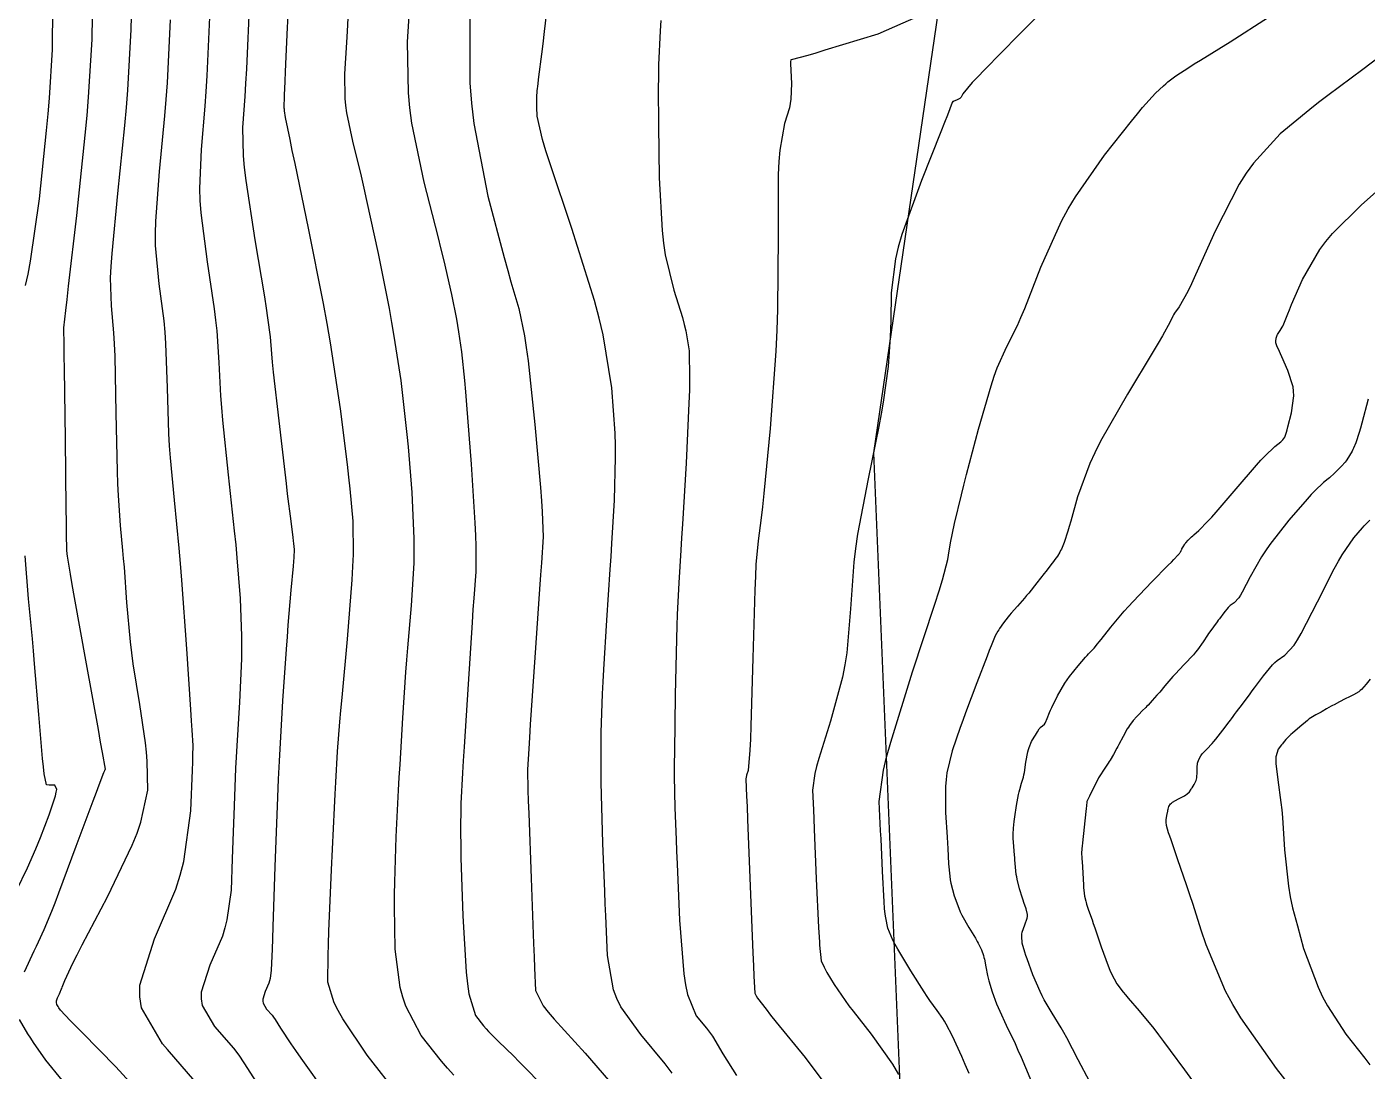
# Model space of a CAD drawing. Header units: metres. Extents: x 837475 to 838479, y 1189012 to 1191015.
# Drawn here: x 838136.8 to 838256.2, y 1190233.8 to 1190326.8 of the extents above; entities that cross this region are included whole.
import ezdxf

# ---------------------------------------------------------------- set-up
doc = ezdxf.new("R2010")
doc.units = ezdxf.units.M
doc.header["$LTSCALE"] = 0.3
for name, color, linetype in [('CORREDORVIA', 70, 'Continuous'), ('COTAS 10', 1, 'Continuous'), ('COTAS INT', 252, 'Continuous')]:
    doc.layers.add(name, color=color, linetype=linetype)

msp = doc.modelspace()

# ---------------------------------------------------------------- linework, layer by layer
at = {"layer": 'CORREDORVIA'}
msp.add_lwpolyline([(837910.67578, 1191000.96488), (838157.033, 1190996.193), (838237.174, 1190821.339), (838237.001, 1190602.875), (838240.0305, 1190437.1985), (838223.5365, 1190366.2715), (838212.196, 1190288.9195), (838227.642, 1189916.876), (838080.482, 1189451.8445), (837860.4834, 1189307.12351), (837593.19071, 1189234.39948), (837744.4868, 1189686.6093), (837750.277, 1189933.973), (837710.4905, 1190057.959), (837731.595, 1190134.414), (837885.383, 1190229.429), (837983.18356, 1190344.11971), (837817.55386, 1190502.18733), (837798.03286, 1190660.16958), (837963.57418, 1190795.98182)], close=True, dxfattribs=at)
at = {"layer": 'COTAS 10'}
for points in [[(838170.934, 1190329.668), (838170.678, 1190325.509), (838170.741, 1190320.969), (838170.875, 1190319.632), (838171.06, 1190318.26), (838172.15, 1190313.018), (838173.39, 1190308.158), (838173.67, 1190307.027), (838173.922, 1190305.99), (838174.604, 1190303.018), (838175.049, 1190300.795), (838175.152, 1190300.229), (838175.247, 1190299.684), (838175.518, 1190297.896), (838175.778, 1190295.36), (838175.866, 1190294.344), (838175.961, 1190293.192), (838176.361, 1190287.896), (838176.695, 1190282.663), (838176.747, 1190281.55), (838176.783, 1190280.584), (838176.771, 1190278.306), (838176.59, 1190275.965), (838176.52, 1190274.959), (838176.442, 1190273.797), (838176.087, 1190268.306), (838175.739, 1190262.717), (838175.665, 1190261.494), (838175.601, 1190260.411), (838175.451, 1190257.67), (838175.422, 1190255.026), (838175.434, 1190254.004), (838175.456, 1190252.857), (838175.609, 1190247.67), (838175.911, 1190242.656), (838176.027, 1190241.618), (838176.157, 1190240.733), (838176.743, 1190238.804), (838177.472, 1190237.882), (838177.691, 1190237.631), (838177.918, 1190237.383), (838178.804, 1190236.504), (838180.136, 1190235.207), (838180.645, 1190234.695), (838181.214, 1190234.117), (838183.776, 1190231.476)], [(838228.128, 1190329.109), (838225.104, 1190326.088), (838222.07, 1190323.013), (838221.48, 1190322.397), (838220.998, 1190321.883), (838220.163, 1190320.877), (838220, 1190320.585), (838219.942, 1190320.52), (838219.878, 1190320.464), (838219.603, 1190320.32), (838219.354, 1190320.227), (838219.307, 1190320.203), (838219.269, 1190320.179), (838219.212, 1190320.098), (838218.793, 1190318.986), (838218.527, 1190318.311), (838218.196, 1190317.478), (838216.461, 1190313.147), (838214.734, 1190308.349), (838214.408, 1190307.221), (838214.148, 1190306.18), (838213.761, 1190303.147), (838213.745, 1190300.641), (838213.721, 1190299.933), (838213.687, 1190299.218), (838213.492, 1190296.584), (838213.065, 1190293.423), (838212.885, 1190292.376), (838212.679, 1190291.255), (838211.713, 1190286.584), (838210.778, 1190281.672), (838210.592, 1190280.399), (838210.437, 1190279.163), (838210.14, 1190275.011), (838209.81, 1190271.1), (838209.634, 1190270.016), (838209.423, 1190268.932), (838208.354, 1190265.011), (838207.315, 1190261.681), (838207.122, 1190260.969), (838206.969, 1190260.347), (838206.76, 1190258.863), (838206.848, 1190257.113), (838206.883, 1190256.325), (838206.922, 1190255.404), (838207.103, 1190250.983), (838207.299, 1190246.651), (838207.348, 1190245.787), (838207.376, 1190245.345), (838207.394, 1190245.069), (838207.543, 1190243.685), (838207.802, 1190243.096), (838207.917, 1190242.878), (838208.052, 1190242.636), (838208.696, 1190241.565), (838209.669, 1190240.143), (838210.01, 1190239.679), (838210.383, 1190239.186), (838211.991, 1190237.152), (838213.884, 1190234.466), (838214.437, 1190233.562)], [(838151.748, 1190232.968), (838149.31, 1190235.771), (838148.869, 1190236.276), (838147.005, 1190239.485), (838146.85, 1190240.477), (838146.851, 1190241.513), (838148.161, 1190245.631), (838150.072, 1190250.06), (838150.454, 1190251.293), (838150.771, 1190252.529), (838151.383, 1190257.018), (838151.537, 1190260.655), (838151.566, 1190261.354), (838151.588, 1190261.918), (838151.618, 1190262.845), (838151.523, 1190264.198), (838151.467, 1190265.032), (838151.397, 1190266.066), (838151.037, 1190271.457), (838150.596, 1190277.557), (838150.475, 1190279.038), (838150.355, 1190280.428), (838149.928, 1190284.694), (838149.577, 1190288.464), (838149.506, 1190289.541), (838149.446, 1190290.632), (838149.321, 1190294.694), (838149.175, 1190298.642), (838149.102, 1190299.662), (838149.015, 1190300.65), (838148.582, 1190303.955), (838148.265, 1190307.373), (838148.252, 1190308.432), (838148.271, 1190309.541), (838148.608, 1190313.955), (838149.092, 1190318.908), (838149.204, 1190320.357), (838149.307, 1190321.839), (838149.597, 1190327.472)], [(838251.516, 1190229.718), (838248.103, 1190234.087), (838244.914, 1190238.592), (838244.196, 1190239.795), (838243.55, 1190240.978), (838241.815, 1190245.093), (838241.392, 1190246.409), (838240.656, 1190248.694), (838240.373, 1190249.555), (838240.106, 1190250.356), (838239.282, 1190252.758), (838238.694, 1190254.436), (838238.577, 1190254.782), (838238.481, 1190255.077), (838238.296, 1190255.711), (838238.269, 1190256.032), (838238.271, 1190256.129), (838238.277, 1190256.229), (838238.333, 1190256.618), (838238.407, 1190256.991), (838238.425, 1190257.081), (838238.44, 1190257.164), (838238.485, 1190257.417), (838238.639, 1190257.65), (838238.724, 1190257.722), (838238.827, 1190257.796), (838239.35, 1190258.09), (838239.891, 1190258.379), (838240.006, 1190258.451), (838240.105, 1190258.518), (838240.335, 1190258.732), (838240.481, 1190258.944), (838240.526, 1190259.011), (838240.574, 1190259.082), (838240.767, 1190259.368), (838240.932, 1190259.729), (838240.962, 1190259.847), (838240.986, 1190259.974), (838241.017, 1190260.498), (838241.031, 1190261.019), (838241.045, 1190261.143), (838241.062, 1190261.26), (838241.159, 1190261.61), (838241.344, 1190261.927), (838241.417, 1190262.023), (838241.5, 1190262.123), (838241.875, 1190262.513), (838242.362, 1190263.026), (838242.514, 1190263.203), (838242.674, 1190263.396), (838243.315, 1190264.22), (838243.874, 1190264.968), (838243.982, 1190265.113), (838244.07, 1190265.231), (838244.218, 1190265.433), (838244.356, 1190265.619), (838244.438, 1190265.726), (838244.538, 1190265.858), (838245.054, 1190266.537), (838245.731, 1190267.433), (838245.931, 1190267.702), (838246.137, 1190267.979), (838246.931, 1190269.055), (838247.726, 1190270.026), (838247.934, 1190270.237), (838248.136, 1190270.422), (838248.82, 1190270.885), (838249.663, 1190271.794), (838249.965, 1190272.262), (838250.297, 1190272.824), (838251.744, 1190275.633), (838253.239, 1190278.59), (838253.6, 1190279.245), (838253.939, 1190279.829), (838254.975, 1190281.347), (838255.734, 1190282.229), (838255.899, 1190282.413), (838256.043, 1190282.569), (838256.4, 1190282.914)]]:
    msp.add_lwpolyline(points, dxfattribs=at)
at = {"layer": 'COTAS INT'}
for points in [[(838148.122, 1190230.493), (838144.725, 1190234.225), (838141.716, 1190237.278), (838141.128, 1190237.879), (838140.646, 1190238.375), (838139.788, 1190239.289), (838139.637, 1190239.502), (838139.601, 1190239.557), (838139.567, 1190239.61), (838139.464, 1190239.788), (838139.42, 1190239.978), (838139.424, 1190240.039), (838139.433, 1190240.104), (838139.524, 1190240.369), (838139.643, 1190240.624), (838139.67, 1190240.682), (838139.695, 1190240.736), (838139.766, 1190240.886), (838139.86, 1190241.114), (838139.9, 1190241.217), (838139.946, 1190241.336), (838140.161, 1190241.911), (838140.898, 1190243.472), (838141.273, 1190244.213), (838141.723, 1190245.089), (838143.964, 1190249.37), (838146.174, 1190253.965), (838146.604, 1190255.04), (838146.956, 1190256.028), (838147.568, 1190258.882), (838147.518, 1190261.443), (838147.451, 1190262.247), (838147.361, 1190263.093), (838146.847, 1190266.489), (838146.268, 1190270.113), (838146.138, 1190271.102), (838146.02, 1190272.085), (838145.705, 1190275.584), (838145.477, 1190278.737), (838145.415, 1190279.503), (838145.353, 1190280.221), (838145.132, 1190282.426), (838144.941, 1190285.116), (838144.898, 1190286.139), (838144.86, 1190287.284), (838144.757, 1190292.426), (838144.645, 1190297.502), (838144.601, 1190298.605), (838144.551, 1190299.576), (838144.323, 1190301.992), (838144.251, 1190304.475), (838144.3, 1190305.488), (838144.378, 1190306.643), (838144.909, 1190311.992), (838145.531, 1190318.046), (838145.667, 1190319.645), (838145.787, 1190321.21), (838146.091, 1190326.587), (838146.197, 1190331.259)], [(838194.263, 1190233.662), (838193.651, 1190234.508), (838191.462, 1190237.118), (838189.687, 1190239.571), (838189.336, 1190240.319), (838189.046, 1190241.098), (838188.504, 1190244.16), (838188.355, 1190247.676), (838188.312, 1190248.74), (838188.268, 1190249.844), (838188.101, 1190254.16), (838187.975, 1190258.454), (838187.955, 1190259.543), (838187.943, 1190260.59), (838187.955, 1190264.013), (838188.064, 1190267.459), (838188.112, 1190268.52), (838188.169, 1190269.627), (838188.442, 1190274.013), (838188.746, 1190278.505), (838188.823, 1190279.68), (838188.896, 1190280.824), (838189.134, 1190284.705), (838189.23, 1190288.48), (838189.215, 1190289.557), (838189.181, 1190290.649), (838188.906, 1190294.705), (838188.117, 1190299.4), (838187.759, 1190300.895), (838187.341, 1190302.473), (838185.327, 1190308.874), (838183.388, 1190314.635), (838183.016, 1190315.81), (838182.716, 1190316.804), (838182.231, 1190318.874), (838182.219, 1190319.673), (838182.218, 1190319.866), (838182.217, 1190320.045), (838182.219, 1190320.589), (838182.25, 1190321.147), (838182.268, 1190321.336), (838182.289, 1190321.539), (838182.396, 1190322.397), (838182.649, 1190324.402), (838182.763, 1190325.328), (838182.895, 1190326.415), (838183.528, 1190331.681)], [(838142.654, 1190329.952), (838142.584, 1190325.702), (838142.267, 1190320.582), (838142.129, 1190318.933), (838141.969, 1190317.183), (838141.21, 1190310.029), (838140.486, 1190303.745), (838140.348, 1190302.544), (838140.237, 1190301.577), (838140.064, 1190300.029), (838140.086, 1190298.502), (838140.099, 1190297.547), (838140.114, 1190296.361), (838140.193, 1190290.159), (838140.274, 1190283.936), (838140.291, 1190282.738), (838140.305, 1190281.768), (838140.336, 1190280.159), (838140.35, 1190280.014), (838140.354, 1190279.967), (838140.358, 1190279.917), (838140.373, 1190279.711), (838140.643, 1190278.105), (838140.808, 1190277.172), (838141.012, 1190276.028), (838142.075, 1190270.133), (838143.134, 1190264.267), (838143.336, 1190263.141), (838143.498, 1190262.231), (838143.754, 1190260.745), (838143.733, 1190260.648), (838143.721, 1190260.615), (838143.706, 1190260.579), (838143.632, 1190260.423), (838143.197, 1190259.31), (838142.956, 1190258.669), (838142.663, 1190257.885), (838141.166, 1190253.852), (838139.608, 1190249.689), (838139.276, 1190248.821), (838138.987, 1190248.078), (838138.304, 1190246.425), (838137.79, 1190245.335), (838137.608, 1190244.947), (838137.41, 1190244.521), (838136.549, 1190242.672)], [(838156.611, 1190329.243), (838156.346, 1190323.097), (838156.279, 1190321.781), (838156.215, 1190320.633), (838156.005, 1190317.88), (838156.056, 1190315.337), (838156.156, 1190314.32), (838156.294, 1190313.168), (838157.1, 1190307.88), (838157.944, 1190302.799), (838158.106, 1190301.777), (838158.237, 1190300.923), (838158.448, 1190299.229), (838158.573, 1190297.716), (838158.648, 1190296.975), (838158.742, 1190296.095), (838159.229, 1190291.756), (838159.759, 1190287.193), (838159.88, 1190286.171), (838159.99, 1190285.255), (838160.292, 1190282.819), (838160.478, 1190281.366), (838160.515, 1190281.069), (838160.546, 1190280.818), (838160.604, 1190280.292), (838160.569, 1190279.597), (838160.542, 1190279.24), (838160.506, 1190278.811), (838160.312, 1190276.667), (838160.05, 1190273.567), (838159.97, 1190272.536), (838159.888, 1190271.43), (838159.569, 1190266.812), (838159.256, 1190261.441), (838159.179, 1190259.862), (838159.105, 1190258.242), (838158.872, 1190252.056), (838158.698, 1190246.721), (838158.662, 1190245.637), (838158.632, 1190244.725), (838158.564, 1190242.85), (838158.462, 1190242.093), (838158.409, 1190241.885), (838158.346, 1190241.679), (838158.027, 1190240.938), (838157.809, 1190240.252), (838157.808, 1190240.079), (838157.834, 1190239.914), (838158.145, 1190239.379), (838158.627, 1190238.825), (838158.76, 1190238.647), (838158.894, 1190238.459), (838159.379, 1190237.692), (838160.305, 1190236.28), (838160.717, 1190235.686), (838161.197, 1190235.003), (838163.49, 1190231.802)], [(838136.684, 1190303.797), (838136.908, 1190304.8), (838137.13, 1190305.965), (838137.911, 1190311.533), (838138.556, 1190317.604), (838138.692, 1190319.087), (838138.809, 1190320.485), (838139.077, 1190324.816), (838139.111, 1190328.645)], [(838153.104, 1190328.358), (838152.826, 1190322.468), (838152.742, 1190321.069), (838152.653, 1190319.77), (838152.306, 1190315.918), (838152.164, 1190312.439), (838152.204, 1190311.376), (838152.28, 1190310.271), (838152.841, 1190305.918), (838153.48, 1190301.725), (838153.604, 1190300.72), (838153.706, 1190299.783), (838153.885, 1190296.961), (838154.031, 1190293.98), (838154.114, 1190292.942), (838154.213, 1190291.812), (838154.724, 1190286.961), (838155.27, 1190281.953), (838155.392, 1190280.722), (838155.502, 1190279.56), (838155.796, 1190275.928), (838155.915, 1190272.573), (838155.914, 1190271.585), (838155.899, 1190270.572), (838155.726, 1190266.702), (838155.491, 1190262.83), (838155.438, 1190261.816), (838155.389, 1190260.827), (838155.254, 1190257.464), (838155.148, 1190254.368), (838155.118, 1190253.548), (838155.088, 1190252.744), (838154.976, 1190249.973), (838154.617, 1190247.326), (838154.432, 1190246.599), (838154.209, 1190245.875), (838153.094, 1190243.285), (838152.33, 1190240.883), (838152.329, 1190240.278), (838152.42, 1190239.7), (838153.507, 1190237.828), (838155.193, 1190235.887), (838155.661, 1190235.265), (838156.13, 1190234.606), (838157.828, 1190231.921)], [(838169.98, 1190231.606), (838167.093, 1190235.261), (838164.924, 1190238.517), (838164.506, 1190239.258), (838164.167, 1190239.929), (838163.602, 1190241.77), (838163.623, 1190244.147), (838163.654, 1190245.155), (838163.695, 1190246.315), (838163.933, 1190251.77), (838164.203, 1190257.307), (838164.264, 1190258.52), (838164.32, 1190259.593), (838164.472, 1190262.309), (838164.674, 1190264.942), (838164.761, 1190265.963), (838164.862, 1190267.111), (838165.339, 1190272.309), (838165.762, 1190277.586), (838165.829, 1190278.784), (838165.874, 1190279.867), (838165.856, 1190282.826), (838165.585, 1190285.706), (838165.47, 1190286.74), (838165.338, 1190287.875), (838164.717, 1190292.826), (838163.838, 1190298.712), (838163.543, 1190300.436), (838163.226, 1190302.202), (838161.891, 1190308.919), (838160.676, 1190314.678), (838160.434, 1190315.839), (838160.232, 1190316.812), (838159.843, 1190318.762), (838159.747, 1190319.368), (838159.73, 1190319.494), (838159.717, 1190319.602), (838159.704, 1190319.843), (838159.737, 1190320.487), (838159.752, 1190320.85), (838159.771, 1190321.292), (838159.861, 1190323.556), (838160.009, 1190326.783), (838160.063, 1190327.833)], [(838176.239, 1190328.379), (838176.24, 1190321.838), (838176.385, 1190320.035), (838176.592, 1190318.235), (838177.86, 1190311.762), (838179.301, 1190306.303), (838179.618, 1190305.142), (838179.898, 1190304.134), (838180.61, 1190301.762), (838181.12, 1190299.337), (838181.272, 1190298.297), (838181.429, 1190297.096), (838182.037, 1190291.426), (838182.538, 1190285.808), (838182.628, 1190284.639), (838182.696, 1190283.639), (838182.769, 1190281.426), (838182.617, 1190279.101), (838182.545, 1190278.031), (838182.459, 1190276.775), (838182.039, 1190270.697), (838181.63, 1190264.73), (838181.551, 1190263.545), (838181.487, 1190262.562), (838181.381, 1190260.697), (838181.424, 1190258.881), (838181.455, 1190257.929), (838181.495, 1190256.783), (838181.704, 1190251.02), (838181.923, 1190245.208), (838181.968, 1190244.031), (838182.006, 1190243.04), (838182.086, 1190241.02), (838182.786, 1190239.68), (838183.215, 1190239.117), (838183.746, 1190238.471), (838186.513, 1190235.447), (838189.737, 1190231.744)], [(838217.523, 1190328.359), (838212.578, 1190326.19), (838207.876, 1190324.745), (838206.968, 1190324.471), (838206.229, 1190324.252), (838204.981, 1190323.917), (838204.871, 1190323.906), (838204.849, 1190323.891), (838204.831, 1190323.871), (838204.801, 1190323.756), (838204.811, 1190323.364), (838204.82, 1190323.169), (838204.83, 1190322.936), (838204.888, 1190321.784), (838204.838, 1190320.388), (838204.78, 1190320.002), (838204.703, 1190319.616), (838204.268, 1190318.223), (838203.84, 1190315.843), (838203.768, 1190314.835), (838203.716, 1190313.675), (838203.697, 1190308.223), (838203.658, 1190301.676), (838203.593, 1190299.824), (838203.505, 1190297.957), (838202.995, 1190291.074), (838202.425, 1190285.288), (838202.301, 1190284.112), (838202.191, 1190283.12), (838201.911, 1190281.074), (838201.728, 1190278.959), (838201.678, 1190277.922), (838201.628, 1190276.691), (838201.452, 1190270.615), (838201.281, 1190264.61), (838201.235, 1190263.423), (838201.189, 1190262.442), (838201.026, 1190260.615), (838200.898, 1190260.206), (838200.875, 1190260.119), (838200.856, 1190260.043), (838200.83, 1190259.86), (838200.893, 1190258.331), (838200.931, 1190257.405), (838200.977, 1190256.261), (838201.215, 1190250.318), (838201.457, 1190244.377), (838201.505, 1190243.235), (838201.546, 1190242.312), (838201.627, 1190240.795), (838201.683, 1190240.668), (838201.708, 1190240.621), (838201.737, 1190240.569), (838201.876, 1190240.338), (838202.624, 1190239.367), (838203.038, 1190238.849), (838203.541, 1190238.222), (838206.101, 1190235.058), (838209.009, 1190231.169)], [(838220.71, 1190233.641), (838220.369, 1190234.442), (838220.063, 1190235.151), (838219.246, 1190236.953), (838218.677, 1190238.038), (838218.528, 1190238.296), (838218.381, 1190238.535), (838217.88, 1190239.246), (838217.226, 1190240.149), (838216.983, 1190240.51), (838216.713, 1190240.918), (838215.516, 1190242.793), (838214.367, 1190244.704), (838214.127, 1190245.135), (838213.921, 1190245.524), (838213.46, 1190246.576), (838213.296, 1190247.514), (838213.242, 1190247.825), (838213.19, 1190248.339), (838213.141, 1190248.925), (838212.991, 1190251.649), (838212.867, 1190254.547), (838212.834, 1190255.244), (838212.802, 1190255.896), (838212.69, 1190257.866), (838213.083, 1190260.652), (838213.369, 1190261.818), (838213.732, 1190263.155), (838215.682, 1190269.407), (838217.656, 1190275.422), (838218.034, 1190276.61), (838218.338, 1190277.591), (838218.827, 1190279.407), (838218.925, 1190280.182), (838218.983, 1190280.507), (838219.054, 1190280.879), (838219.421, 1190282.621), (838220.023, 1190285.156), (838220.242, 1190286.028), (838220.484, 1190286.974), (838221.547, 1190291.004), (838222.672, 1190294.881), (838222.953, 1190295.73), (838223.221, 1190296.481), (838224.08, 1190298.383), (838225.015, 1190300.233), (838225.331, 1190300.952), (838225.672, 1190301.76), (838227.11, 1190305.424), (838228.949, 1190309.541), (838229.543, 1190310.636), (838230.174, 1190311.71), (838232.758, 1190315.424), (838235.172, 1190318.447), (838235.696, 1190319.086), (838236.157, 1190319.64), (838237.3, 1190320.922), (838238.024, 1190321.598), (838238.222, 1190321.768), (838238.419, 1190321.931), (838239.118, 1190322.461), (838240.281, 1190323.22), (838240.77, 1190323.529), (838241.331, 1190323.88), (838243.962, 1190325.501), (838247.384, 1190327.694)], [(838174.835, 1190233.506), (838174.271, 1190234.122), (838173.726, 1190234.744), (838171.918, 1190237.033), (838170.54, 1190239.625), (838170.266, 1190240.438), (838170.039, 1190241.292), (838169.605, 1190244.72), (838169.54, 1190248.502), (838169.544, 1190249.58), (838169.558, 1190250.67), (838169.692, 1190254.72), (838169.902, 1190258.859), (838169.965, 1190260.007), (838170.029, 1190261.155), (838170.279, 1190265.307), (838170.558, 1190269.37), (838170.641, 1190270.461), (838170.726, 1190271.538), (838171.055, 1190275.307), (838171.273, 1190279.085), (838171.288, 1190280.167), (838171.284, 1190281.265), (838171.108, 1190285.361), (838170.773, 1190289.449), (838170.668, 1190290.542), (838170.558, 1190291.618), (838170.118, 1190295.361), (838169.52, 1190299.303), (838169.311, 1190300.504), (838169.083, 1190301.752), (838168.102, 1190306.655), (838167.08, 1190311.359), (838166.826, 1190312.482), (838166.586, 1190313.527), (838165.822, 1190316.655), (838165.3, 1190319.166), (838165.211, 1190319.824), (838165.147, 1190320.464), (838165.116, 1190322.64), (838165.288, 1190325.431), (838165.351, 1190326.46), (838165.42, 1190327.6)], [(838193.269, 1190327.413), (838193.191, 1190326.474), (838193.044, 1190323.463), (838193.03, 1190320.267), (838193.036, 1190319.211), (838193.046, 1190318.08), (838193.117, 1190313.379), (838193.375, 1190308.691), (838193.503, 1190307.569), (838193.656, 1190306.523), (838194.413, 1190303.379), (838195.179, 1190300.942), (838195.339, 1190300.341), (838195.475, 1190299.772), (838195.775, 1190297.984), (838195.824, 1190295.489), (838195.802, 1190294.475), (838195.764, 1190293.321), (838195.499, 1190287.984), (838195.176, 1190282.546), (838195.102, 1190281.328), (838195.034, 1190280.236), (838194.845, 1190277.33), (838194.709, 1190274.524), (838194.674, 1190273.495), (838194.64, 1190272.356), (838194.529, 1190267.33), (838194.462, 1190262.299), (838194.456, 1190261.157), (838194.455, 1190260.124), (838194.499, 1190257.3), (838194.612, 1190254.48), (838194.655, 1190253.45), (838194.704, 1190252.311), (838194.923, 1190247.3), (838195.305, 1190242.517), (838195.457, 1190241.522), (838195.628, 1190240.671), (838196.412, 1190238.789), (838197.332, 1190237.692), (838197.589, 1190237.336), (838197.847, 1190236.957), (838198.789, 1190235.401), (838200.006, 1190233.471)], [(838258.87, 1190325.388), (838255.788, 1190323.034), (838252.651, 1190320.711), (838251.84, 1190320.086), (838251.054, 1190319.47), (838248.423, 1190317.31), (838246.033, 1190314.697), (838245.4, 1190313.795), (838244.778, 1190312.815), (838242.635, 1190308.629), (838240.886, 1190304.742), (838240.514, 1190303.951), (838240.189, 1190303.283), (838239.419, 1190301.9), (838239.019, 1190301.346), (838238.928, 1190301.201), (838238.846, 1190301.06), (838238.619, 1190300.581), (838237.932, 1190299.315), (838237.559, 1190298.677), (838237.107, 1190297.915), (838234.817, 1190294.128), (838232.426, 1190289.93), (838231.91, 1190288.909), (838231.459, 1190287.95), (838230.358, 1190284.996), (838229.759, 1190282.816), (838229.623, 1190282.345), (838229.501, 1190281.931), (838229.168, 1190280.912), (838228.928, 1190280.334), (838228.863, 1190280.197), (838228.8, 1190280.071), (838228.577, 1190279.703), (838228.357, 1190279.401), (838228.295, 1190279.317), (838228.232, 1190279.234), (838228, 1190278.93), (838227.664, 1190278.498), (838227.535, 1190278.334), (838227.391, 1190278.15), (838226.742, 1190277.322), (838226.021, 1190276.423), (838225.831, 1190276.194), (838225.645, 1190275.974), (838225.012, 1190275.251), (838224.452, 1190274.617), (838224.313, 1190274.453), (838224.182, 1190274.294), (838223.765, 1190273.759), (838223.428, 1190273.276), (838223.346, 1190273.149), (838223.27, 1190273.025), (838223.037, 1190272.6), (838222.663, 1190271.713), (838222.498, 1190271.297), (838222.306, 1190270.806), (838221.391, 1190268.42), (838220.394, 1190265.749), (838220.15, 1190265.079), (838219.92, 1190264.439), (838219.208, 1190262.379), (838218.741, 1190260.4), (838218.665, 1190259.812), (838218.613, 1190259.206), (838218.62, 1190256.869), (838218.756, 1190254.678), (838218.786, 1190254.164), (838218.813, 1190253.69), (838218.88, 1190252.314), (838218.983, 1190251.199), (838219.032, 1190250.89), (838219.091, 1190250.582), (838219.376, 1190249.466), (838219.786, 1190248.356), (838219.923, 1190248.051), (838220.07, 1190247.747), (838220.685, 1190246.655), (838221.272, 1190245.688), (838221.401, 1190245.462), (838221.443, 1190245.387), (838221.516, 1190245.255), (838221.811, 1190244.657), (838221.992, 1190244.134), (838222.036, 1190243.974), (838222.076, 1190243.807), (838222.199, 1190243.148), (838222.348, 1190242.379), (838222.405, 1190242.143), (838222.47, 1190241.897), (838222.761, 1190240.922), (838223.16, 1190239.834), (838223.292, 1190239.516), (838223.434, 1190239.191), (838224.026, 1190237.956), (838224.803, 1190236.313), (838225.062, 1190235.73), (838225.34, 1190235.091), (838226.502, 1190232.323)], [(838231.45, 1190232.906), (838230.439, 1190234.848), (838229.412, 1190236.815), (838229.153, 1190237.283), (838228.906, 1190237.719), (838228.106, 1190239.017), (838227.401, 1190240.2), (838227.215, 1190240.563), (838227.032, 1190240.942), (838226.399, 1190242.437), (838225.883, 1190243.84), (838225.773, 1190244.161), (838225.677, 1190244.452), (838225.45, 1190245.26), (838225.402, 1190245.88), (838225.42, 1190246.054), (838225.451, 1190246.228), (838225.674, 1190246.864), (838225.883, 1190247.475), (838225.904, 1190247.634), (838225.91, 1190247.788), (838225.802, 1190248.305), (838225.582, 1190248.874), (838225.518, 1190249.061), (838225.453, 1190249.26), (838225.205, 1190250.084), (838224.992, 1190250.931), (838224.949, 1190251.145), (838224.913, 1190251.351), (838224.837, 1190252.019), (838224.796, 1190252.672), (838224.782, 1190252.868), (838224.766, 1190253.07), (838224.695, 1190253.856), (838224.641, 1190254.61), (838224.634, 1190254.792), (838224.632, 1190254.963), (838224.655, 1190255.486), (838224.728, 1190256.067), (838224.758, 1190256.274), (838224.791, 1190256.502), (838224.943, 1190257.495), (838225.119, 1190258.484), (838225.167, 1190258.71), (838225.215, 1190258.915), (838225.385, 1190259.48), (838225.547, 1190260.028), (838225.589, 1190260.223), (838225.631, 1190260.436), (838225.775, 1190261.358), (838225.936, 1190262.275), (838225.989, 1190262.484), (838226.046, 1190262.674), (838226.281, 1190263.199), (838226.518, 1190263.575), (838226.576, 1190263.672), (838226.63, 1190263.766), (838226.798, 1190264.075), (838226.955, 1190264.33), (838227.002, 1190264.388), (838227.051, 1190264.441), (838227.241, 1190264.59), (838227.427, 1190264.76), (838227.473, 1190264.826), (838227.516, 1190264.901), (838227.652, 1190265.242), (838227.869, 1190265.793), (838227.964, 1190266), (838228.073, 1190266.23), (838228.59, 1190267.259), (838229.243, 1190268.392), (838229.438, 1190268.688), (838229.639, 1190268.976), (838230.416, 1190269.954), (838231.089, 1190270.716), (838231.225, 1190270.869), (838231.339, 1190270.997), (838231.57, 1190271.248), (838231.665, 1190271.342), (838231.693, 1190271.371), (838231.723, 1190271.402), (838231.837, 1190271.524), (838232.139, 1190271.887), (838232.286, 1190272.07), (838232.462, 1190272.289), (838233.327, 1190273.375), (838234.523, 1190274.796), (838234.907, 1190275.225), (838235.315, 1190275.67), (838236.979, 1190277.405), (838238.446, 1190278.892), (838238.729, 1190279.18), (838238.958, 1190279.414), (838239.344, 1190279.813), (838239.381, 1190279.864), (838239.403, 1190279.892), (838239.441, 1190279.946), (838239.482, 1190280.001), (838239.504, 1190280.031), (838239.546, 1190280.086), (838239.582, 1190280.138), (838239.589, 1190280.151), (838239.595, 1190280.164), (838239.608, 1190280.205), (838239.636, 1190280.279), (838239.652, 1190280.312), (838239.671, 1190280.35), (838239.768, 1190280.534), (838239.912, 1190280.761), (838239.96, 1190280.826), (838240.012, 1190280.893), (838240.231, 1190281.143), (838240.524, 1190281.43), (838240.623, 1190281.52), (838240.729, 1190281.616), (838241.175, 1190281.998), (838241.985, 1190282.818), (838242.32, 1190283.189), (838242.703, 1190283.622), (838244.487, 1190285.707), (838246.295, 1190287.802), (838246.694, 1190288.242), (838247.047, 1190288.621), (838247.953, 1190289.484), (838248.463, 1190289.893), (838248.567, 1190289.985), (838248.654, 1190290.069), (838248.833, 1190290.299), (838248.97, 1190290.736), (838249.031, 1190290.951), (838249.101, 1190291.206), (838249.437, 1190292.465), (838249.63, 1190293.971), (838249.61, 1190294.383), (838249.559, 1190294.791), (838249.109, 1190296.246), (838248.558, 1190297.455), (838248.442, 1190297.709), (838248.344, 1190297.928), (838248.122, 1190298.426), (838248.042, 1190298.694), (838248.032, 1190298.768), (838248.028, 1190298.841), (838248.058, 1190299.106), (838248.153, 1190299.375), (838248.19, 1190299.452), (838248.231, 1190299.529), (838248.416, 1190299.813), (838248.605, 1190300.098), (838248.647, 1190300.175), (838248.686, 1190300.253), (838248.79, 1190300.526), (838249.087, 1190301.275), (838249.246, 1190301.652), (838249.439, 1190302.102), (838250.416, 1190304.34), (838251.942, 1190307.008), (838252.482, 1190307.729), (838253.073, 1190308.443), (838255.629, 1190310.956), (838258.085, 1190313.155)], [(838256.24, 1190293.681), (838255.7, 1190291.559), (838255.577, 1190291.109), (838255.466, 1190290.72), (838255.163, 1190289.81), (838254.939, 1190289.317), (838254.878, 1190289.19), (838254.817, 1190289.067), (838254.603, 1190288.658), (838254.365, 1190288.283), (838254.289, 1190288.182), (838254.209, 1190288.081), (838253.885, 1190287.726), (838253.56, 1190287.405), (838253.404, 1190287.249), (838253.162, 1190287.009), (838252.894, 1190286.766), (838252.8, 1190286.687), (838252.699, 1190286.604), (838252.263, 1190286.264), (838251.496, 1190285.522), (838251.185, 1190285.186), (838250.831, 1190284.792), (838249.2, 1190282.896), (838247.507, 1190280.745), (838247.115, 1190280.191), (838246.756, 1190279.654), (838245.737, 1190277.867), (838245.03, 1190276.495), (838244.868, 1190276.22), (838244.72, 1190275.992), (838244.308, 1190275.547), (838243.974, 1190275.321), (838243.875, 1190275.231), (838243.774, 1190275.128), (838243.386, 1190274.654), (838242.998, 1190274.128), (838242.897, 1190273.992), (838242.799, 1190273.861), (838242.469, 1190273.424), (838242.139, 1190272.966), (838242.041, 1190272.823), (838241.94, 1190272.672), (838241.553, 1190272.066), (838241.049, 1190271.361), (838240.875, 1190271.147), (838240.685, 1190270.925), (838239.876, 1190270.059), (838239.056, 1190269.207), (838238.86, 1190268.995), (838238.678, 1190268.792), (838238.132, 1190268.148), (838237.684, 1190267.597), (838237.564, 1190267.454), (838237.445, 1190267.316), (838237.03, 1190266.85), (838236.646, 1190266.442), (838236.548, 1190266.339), (838236.452, 1190266.241), (838236.135, 1190265.924), (838235.833, 1190265.62), (838235.747, 1190265.53), (838235.66, 1190265.437), (838235.338, 1190265.08), (838234.997, 1190264.633), (838234.899, 1190264.483), (838234.799, 1190264.322), (838234.422, 1190263.647), (838234.057, 1190262.948), (838233.964, 1190262.772), (838233.874, 1190262.603), (838233.581, 1190262.057), (838233.289, 1190261.553), (838233.2, 1190261.411), (838233.107, 1190261.267), (838232.744, 1190260.739), (838232.357, 1190260.149), (838232.249, 1190259.966), (838232.141, 1190259.774), (838231.749, 1190259.012), (838231.428, 1190258.345), (838231.365, 1190258.214), (838231.314, 1190258.106), (838231.222, 1190257.91), (838231.207, 1190257.869), (838231.204, 1190257.859), (838231.201, 1190257.85), (838231.195, 1190257.823), (838231.156, 1190257.467), (838231.133, 1190257.25), (838231.104, 1190256.982), (838230.955, 1190255.588), (838230.808, 1190254.174), (838230.781, 1190253.894), (838230.76, 1190253.662), (838230.734, 1190253.227), (838230.755, 1190252.888), (838230.765, 1190252.717), (838230.776, 1190252.513), (838230.829, 1190251.495), (838230.894, 1190250.425), (838230.913, 1190250.187), (838230.931, 1190249.975), (838231.001, 1190249.42), (838231.099, 1190248.992), (838231.136, 1190248.859), (838231.177, 1190248.721), (838231.359, 1190248.172), (838231.657, 1190247.315), (838231.77, 1190246.984), (838231.897, 1190246.611), (838232.469, 1190244.921), (838233.085, 1190243.226), (838233.241, 1190242.849), (838233.39, 1190242.513), (838233.872, 1190241.631), (838234.445, 1190240.884), (838234.651, 1190240.633), (838234.877, 1190240.362), (838235.865, 1190239.22), (838237.164, 1190237.643), (838237.587, 1190237.097), (838238.037, 1190236.503), (838238.623, 1190235.701), (838239.89, 1190233.966), (838242.025, 1190231.043)], [(838135.885, 1190249.934), (838136.842, 1190251.963), (838137.597, 1190253.642), (838137.808, 1190254.144), (838138.02, 1190254.661), (838138.794, 1190256.665), (838139.344, 1190258.356), (838139.415, 1190258.677), (838139.451, 1190258.934), (838139.287, 1190259.329), (838138.936, 1190259.32), (838138.853, 1190259.322), (838138.777, 1190259.325), (838138.557, 1190259.354), (838138.341, 1190260.337), (838138.267, 1190260.941), (838138.188, 1190261.691), (838137.853, 1190265.598), (838137.485, 1190270.126), (838137.385, 1190271.267), (838137.286, 1190272.359), (838136.936, 1190275.894), (838136.647, 1190279.732)], [(838256.439, 1190268.744), (838256.08, 1190268.3), (838255.654, 1190267.838), (838255.531, 1190267.73), (838255.407, 1190267.632), (838254.945, 1190267.351), (838254.465, 1190267.122), (838254.329, 1190267.056), (838254.193, 1190266.989), (838253.694, 1190266.738), (838253.21, 1190266.482), (838253.085, 1190266.412), (838252.962, 1190266.343), (838252.548, 1190266.097), (838252.162, 1190265.868), (838252.057, 1190265.811), (838251.952, 1190265.755), (838251.584, 1190265.576), (838251.145, 1190265.315), (838250.997, 1190265.208), (838250.837, 1190265.087), (838250.164, 1190264.523), (838249.52, 1190263.945), (838249.378, 1190263.814), (838249.252, 1190263.696), (838248.929, 1190263.374), (838248.688, 1190263.097), (838248.614, 1190263.007), (838248.537, 1190262.911), (838248.231, 1190262.519), (838248.028, 1190261.838), (838248.016, 1190261.559), (838248.023, 1190261.243), (838248.207, 1190259.775), (838248.484, 1190257.777), (838248.55, 1190257.126), (838248.611, 1190256.431), (838248.791, 1190253.569), (838249.143, 1190250.31), (838249.312, 1190249.366), (838249.513, 1190248.404), (838249.954, 1190246.782), (838250.499, 1190244.779), (838251.8, 1190241.332), (838252.2, 1190240.482), (838252.617, 1190239.678), (838254.267, 1190237.151), (838255.951, 1190234.992), (838256.39, 1190234.42)], [(838136.116, 1190238.462), (838136.86, 1190237.174), (838137.106, 1190236.787), (838137.369, 1190236.389), (838138.462, 1190234.842), (838139.917, 1190233.04)]]:
    msp.add_lwpolyline(points, dxfattribs=at)

doc.saveas('drawing.dxf')
